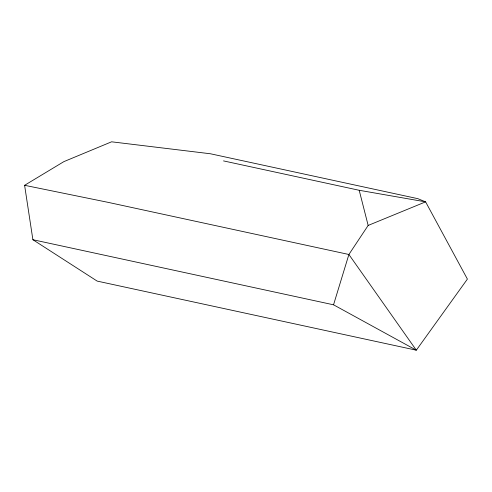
<?xml version="1.0" encoding="UTF-8"?>
<svg xmlns="http://www.w3.org/2000/svg" width="492" height="492" viewBox="0 0 492 492"><rect width="100%" height="100%" fill="white"/><g stroke="black" fill="none" stroke-linecap="round" stroke-linejoin="round"><path stroke-width="0.74" d="M24.6 185.299L108.006 202.335L348.896 254.487L416.312 350.193L333.539 304.806L348.896 254.487L368.157 225.441L425.605 201.861L467.4 279.093L416.312 350.193L97.17 281.098L32.89 239.715L24.6 185.299L63.88 161.628L111.592 141.807L210.459 153.775L417.856 198.676L425.605 201.861L359.203 190.287L223.503 160.902M32.89 239.715L333.539 304.806M359.203 190.287L368.157 225.441"/></g></svg>
